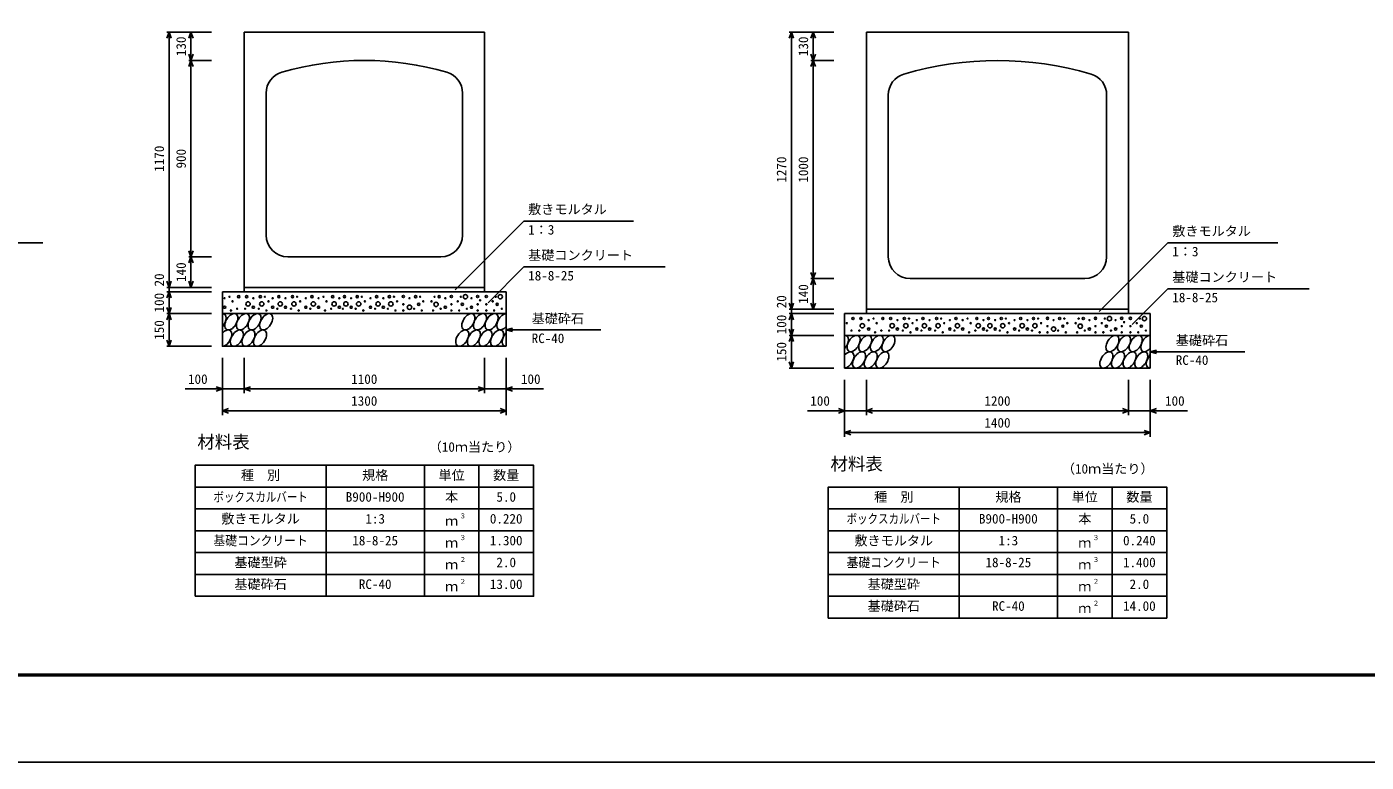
# Model space of a CAD drawing. Units: millimetres, scale not verified. Extents: x -16800 to 16800, y -5940 to 5940.
# Drawn here: x 3151 to 9286, y -5940 to -2569 of the extents above; entities that cross this region are included whole.
import ezdxf
from ezdxf.enums import TextEntityAlignment as Align

# ---------------------------------------------------------------- set-up
doc = ezdxf.new("R2010")
doc.units = ezdxf.units.MM
doc.header["$LTSCALE"] = 20
for name, color, linetype, lineweight in [('0-0_DIM', 7, 'Continuous', 25), ('0-1_Defpoints', 5, 'Continuous', 25), ('0-2_HATCH', 6, 'Continuous', 25), ('0-3_HYO', 3, 'Continuous', 25), ('0-4_HYO2', 4, 'Continuous', 25), ('0-5_OUTLINE', 3, 'Continuous', 25), ('0-7_TXT', 7, 'Continuous', 25), ('0-8_WAKU', 3, 'Continuous', 25)]:
    doc.layers.add(name, color=color, linetype=linetype, lineweight=lineweight)
doc.styles.add('ＭＳ ゴシック', font='')
doc.styles.get('ＭＳ ゴシック').set_extended_font_data('MS Gothic')

msp = doc.modelspace()

# ---------------------------------------------------------------- linework, layer by layer
at = {"layer": '0-0_DIM'}
for p, q in [((3793.11, -2593.69), (3997.31, -2593.69)), ((3803.11, -2593.69), (3803.11, -3763.69)), ((3903.11, -2593.69), (3903.11, -2723.69)), ((6643.11, -2593.69), (6847.31, -2593.69)), ((6653.11, -2593.69), (6653.11, -3863.69)), ((6753.11, -2593.69), (6753.11, -2723.69)), ((3893.11, -2723.69), (3997.31, -2723.69)), ((3903.11, -3623.69), (3903.11, -2723.69)), ((6743.11, -2723.69), (6847.31, -2723.69)), ((6753.11, -3723.69), (6753.11, -2723.69)), ((5427.88, -3459.45), (5113.01, -3774.32)), ((5427.88, -3459.45), (5930.54, -3459.45)), ((2577.88, -3560.03), (3224.76, -3560.03)), ((8377.88, -3559.45), (8063.01, -3874.32)), ((8377.88, -3559.45), (8880.54, -3559.45)), ((3893.11, -3623.69), (3997.31, -3623.69)), ((3903.11, -3623.69), (3903.11, -3763.69)), ((5427.88, -3670.03), (5264.23, -3833.69)), ((5427.88, -3670.03), (6074.76, -3670.03)), ((6743.11, -3723.69), (6847.31, -3723.69)), ((6753.11, -3723.69), (6753.11, -3863.69)), ((3793.11, -3763.69), (3997.31, -3763.69)), ((3793.11, -3783.69), (3997.31, -3783.69)), ((3803.11, -3783.69), (3803.11, -3763.69)), ((3803.11, -3883.69), (3803.11, -3783.69)), ((8377.88, -3770.03), (8214.23, -3933.69)), ((8377.88, -3770.03), (9024.76, -3770.03)), ((6643.11, -3863.69), (6847.31, -3863.69)), ((6653.11, -3883.69), (6653.11, -3863.69)), ((3793.11, -3883.69), (3997.31, -3883.69)), ((3803.11, -3883.69), (3803.11, -4033.69)), ((6643.11, -3883.69), (6847.31, -3883.69)), ((6653.11, -3983.69), (6653.11, -3883.69)), ((5347.31, -3958.69), (5376.29, -3950.92)), ((5347.31, -3958.69), (5780.63, -3958.69)), ((5347.31, -3958.69), (5376.29, -3966.45)), ((6643.11, -3983.69), (6847.31, -3983.69)), ((6653.11, -3983.69), (6653.11, -4133.69)), ((3793.11, -4033.69), (3997.31, -4033.69)), ((4047.31, -4349.2), (4047.31, -4086.86)), ((4147.31, -4249.2), (4147.31, -4086.86)), ((5247.31, -4249.2), (5247.31, -4086.86)), ((5347.31, -4349.2), (5347.31, -4086.86)), ((8297.31, -4058.69), (8326.29, -4050.92)), ((8297.31, -4058.69), (8730.63, -4058.69)), ((8297.31, -4058.69), (8326.29, -4066.45)), ((6643.11, -4133.69), (6847.31, -4133.69)), ((3877.31, -4229.2), (4047.31, -4229.2)), ((4047.31, -4229.2), (4147.31, -4229.2)), ((4147.31, -4229.2), (5247.31, -4229.2)), ((6897.31, -4449.2), (6897.31, -4186.86)), ((6997.31, -4349.2), (6997.31, -4186.86)), ((8197.31, -4349.2), (8197.31, -4186.86)), ((8297.31, -4449.2), (8297.31, -4186.86)), ((4047.31, -4329.2), (5347.31, -4329.2)), ((6727.31, -4329.2), (6897.31, -4329.2)), ((6897.31, -4329.2), (6997.31, -4329.2)), ((6997.31, -4329.2), (8197.31, -4329.2)), ((6897.31, -4429.2), (8297.31, -4429.2))]:
    msp.add_line(p, q, dxfattribs=at)
for points in [[(3813.37, -2621.88), (3803.11, -2593.69), (3792.85, -2621.88)], [(3913.37, -2621.88), (3903.11, -2593.69), (3892.85, -2621.88)], [(6663.37, -2621.88), (6653.11, -2593.69), (6642.85, -2621.88)], [(6763.37, -2621.88), (6753.11, -2593.69), (6742.85, -2621.88)], [(3913.37, -2695.49), (3903.11, -2723.69), (3892.85, -2695.49)], [(6763.37, -2695.49), (6753.11, -2723.69), (6742.85, -2695.49)], [(3913.37, -2751.88), (3903.11, -2723.69), (3892.85, -2751.88)], [(6763.37, -2751.88), (6753.11, -2723.69), (6742.85, -2751.88)], [(3913.37, -3595.49), (3903.11, -3623.69), (3892.85, -3595.49)], [(3913.37, -3651.88), (3903.11, -3623.69), (3892.85, -3651.88)], [(3813.37, -3735.49), (3803.11, -3763.69), (3792.85, -3735.49)], [(3913.37, -3735.49), (3903.11, -3763.69), (3892.85, -3735.49)], [(6763.37, -3695.49), (6753.11, -3723.69), (6742.85, -3695.49)], [(6763.37, -3751.88), (6753.11, -3723.69), (6742.85, -3751.88)], [(3813.37, -3811.88), (3803.11, -3783.69), (3792.85, -3811.88)], [(3813.37, -3855.49), (3803.11, -3883.69), (3792.85, -3855.49)], [(6663.37, -3835.49), (6653.11, -3863.69), (6642.85, -3835.49)], [(6763.37, -3835.49), (6753.11, -3863.69), (6742.85, -3835.49)], [(3813.37, -3911.88), (3803.11, -3883.69), (3792.85, -3911.88)], [(6663.37, -3911.88), (6653.11, -3883.69), (6642.85, -3911.88)], [(6663.37, -3955.49), (6653.11, -3983.69), (6642.85, -3955.49)], [(6663.37, -4011.88), (6653.11, -3983.69), (6642.85, -4011.88)], [(3813.37, -4005.49), (3803.11, -4033.69), (3792.85, -4005.49)], [(6663.37, -4105.49), (6653.11, -4133.69), (6642.85, -4105.49)], [(4019.12, -4218.94), (4047.31, -4229.2), (4019.12, -4239.46)], [(4175.51, -4239.46), (4147.31, -4229.2), (4175.51, -4218.94)], [(5219.12, -4218.94), (5247.31, -4229.2), (5219.12, -4239.46)], [(5517.32, -4229.2), (5347.31, -4229.2), (5247.31, -4229.2)], [(5375.51, -4218.94), (5347.31, -4229.2), (5375.51, -4239.46)], [(4075.51, -4339.46), (4047.31, -4329.2), (4075.51, -4318.94)], [(5319.12, -4318.94), (5347.31, -4329.2), (5319.12, -4339.46)], [(6869.12, -4318.94), (6897.31, -4329.2), (6869.12, -4339.46)], [(7025.51, -4339.46), (6997.31, -4329.2), (7025.51, -4318.94)], [(8169.12, -4318.94), (8197.31, -4329.2), (8169.12, -4339.46)], [(8467.32, -4329.2), (8297.31, -4329.2), (8197.31, -4329.2)], [(8325.51, -4318.94), (8297.31, -4329.2), (8325.51, -4339.46)], [(6925.51, -4439.46), (6897.31, -4429.2), (6925.51, -4418.94)], [(8269.12, -4418.94), (8297.31, -4429.2), (8269.12, -4439.46)]]:
    msp.add_lwpolyline(points, dxfattribs=at)
at = {"layer": '0-1_Defpoints'}
msp.add_lwpolyline([(0, -5940), (16800, -5940), (16800, 5940), (0, 5940)], close=True, dxfattribs=at)
at = {"layer": '0-2_HATCH'}
for centre, radius in [((4122.16, -3806.51), 5), ((4158.31, -3806.51), 5), ((4220.91, -3806.51), 5), ((4305.82, -3806.51), 5), ((4368.43, -3806.51), 5), ((4457.31, -3806.51), 5), ((4552.61, -3806.51), 5), ((4606.31, -3806.51), 5), ((4664.86, -3806.51), 5), ((4753.74, -3806.51), 5), ((4812.28, -3806.51), 5), ((4876.21, -3805.63), 5), ((4932.28, -3806.51), 5), ((5040.2, -3806.51), 5), ((5096.28, -3805.63), 5), ((5160.2, -3806.51), 10), ((5216.28, -3805.63), 5), ((5256.12, -3805.63), 5), ((5320.05, -3806.51), 10), ((4057.37, -3854.66), 5), ((4057.37, -3813.51), 2.5), ((4079.79, -3806.51), 2.5), ((4093.81, -3827.52), 2.5), ((4115.15, -3861.66), 2.5), ((4151.3, -3861.66), 2.5), ((4164.85, -3839.52), 10), ((4188.82, -3854.66), 5), ((4188.82, -3813.51), 2.5), ((4213.91, -3861.66), 2.5), ((4227.45, -3839.52), 10), ((4241.94, -3806.51), 2.5), ((4258.46, -3827.52), 2.5), ((4277.79, -3854.66), 5), ((4277.79, -3813.51), 2.5), ((4298.81, -3861.66), 2.5), ((4312.36, -3839.52), 10), ((4336.34, -3854.66), 5), ((4336.34, -3813.51), 2.5), ((4361.42, -3861.66), 2.5), ((4374.97, -3839.52), 10), ((4389.46, -3806.51), 2.5), ((4403.48, -3827.52), 2.5), ((4429.27, -3854.66), 5), ((4429.27, -3813.51), 2.5), ((4450.3, -3861.66), 2.5), ((4463.84, -3839.52), 10), ((4487.82, -3854.66), 5), ((4487.82, -3813.51), 2.5), ((4510.24, -3806.51), 2.5), ((4524.26, -3827.52), 2.5), ((4545.6, -3861.66), 2.5), ((4559.15, -3839.52), 10), ((4583.12, -3854.66), 5), ((4583.12, -3813.51), 2.5), ((4599.3, -3861.66), 2.5), ((4612.85, -3839.52), 10), ((4636.82, -3854.66), 5), ((4636.82, -3813.51), 2.5), ((4657.85, -3861.66), 2.5), ((4671.4, -3839.52), 10), ((4685.89, -3806.51), 2.5), ((4699.91, -3827.52), 2.5), ((4725.7, -3854.66), 5), ((4725.7, -3813.51), 2.5), ((4746.73, -3861.66), 2.5), ((4760.27, -3839.52), 10), ((4784.25, -3854.66), 5), ((4784.25, -3813.51), 2.5), ((4805.28, -3861.66), 2.5), ((4818.82, -3839.52), 10), ((4833.32, -3806.51), 2.5), ((4847.33, -3827.52), 2.5), ((4876.21, -3841.53), 2.5), ((4904.25, -3854.66), 10), ((4904.25, -3813.51), 2.5), ((4925.28, -3861.66), 2.5), ((4946.3, -3841.53), 5), ((4953.32, -3806.51), 2.5), ((4967.33, -3827.52), 2.5), ((5005.15, -3827.52), 2.5), ((5026.18, -3841.53), 10), ((5019.17, -3806.51), 2.5), ((5047.21, -3861.66), 2.5), ((5068.24, -3854.66), 5), ((5068.24, -3813.51), 2.5), ((5096.28, -3841.53), 2.5), ((5125.15, -3827.52), 2.5), ((5139.17, -3806.51), 2.5), ((5146.18, -3841.53), 5), ((5167.21, -3861.66), 2.5), ((5188.24, -3854.66), 5), ((5188.24, -3813.51), 2.5), ((5216.28, -3841.53), 2.5), ((5227.62, -3823.2), 2.5), ((5256.12, -3841.53), 2.5), ((5285, -3827.52), 2.5), ((5299.02, -3806.51), 2.5), ((5306.03, -3841.53), 5), ((5327.06, -3861.66), 2.5), ((4086.8, -3869.54), 2.5), ((4248.95, -3869.54), 2.5), ((4396.47, -3869.54), 2.5), ((4517.25, -3869.54), 2.5), ((4692.9, -3869.54), 2.5), ((4840.32, -3869.54), 2.5), ((4876.21, -3869.54), 2.5), ((4960.32, -3869.54), 2.5), ((5012.16, -3869.54), 2.5), ((5096.28, -3869.54), 2.5), ((5132.16, -3869.54), 2.5), ((5216.28, -3869.54), 2.5), ((5256.12, -3869.54), 2.5), ((5292.01, -3869.54), 2.5), ((6907.22, -3927.52), 2.5), ((6935.57, -3906.51), 5), ((6971.72, -3906.51), 5), ((7007.37, -3913.51), 2.5), ((7029.79, -3906.51), 2.5), ((7043.81, -3927.52), 2.5), ((7072.16, -3906.51), 5), ((7108.31, -3906.51), 5), ((7138.82, -3913.51), 2.5), ((7170.91, -3906.51), 5), ((7191.94, -3906.51), 2.5), ((7208.46, -3927.52), 2.5), ((7227.79, -3913.51), 2.5), ((7255.82, -3906.51), 5), ((7286.34, -3913.51), 2.5), ((7318.43, -3906.51), 5), ((7339.46, -3906.51), 2.5), ((7353.48, -3927.52), 2.5), ((7379.27, -3913.51), 2.5), ((7407.31, -3906.51), 5), ((7437.82, -3913.51), 2.5), ((7460.24, -3906.51), 2.5), ((7474.26, -3927.52), 2.5), ((7502.61, -3906.51), 5), ((7533.12, -3913.51), 2.5), ((7556.31, -3906.51), 5), ((7586.82, -3913.51), 2.5), ((7614.86, -3906.51), 5), ((7635.89, -3906.51), 2.5), ((7649.91, -3927.52), 2.5), ((7675.7, -3913.51), 2.5), ((7703.74, -3906.51), 5), ((7734.25, -3913.51), 2.5), ((7762.28, -3906.51), 5), ((7783.32, -3906.51), 2.5), ((7797.33, -3927.52), 2.5), ((7826.21, -3905.63), 5), ((7854.25, -3913.51), 2.5), ((7882.28, -3906.51), 5), ((7903.32, -3906.51), 2.5), ((7917.33, -3927.52), 2.5), ((7955.15, -3927.52), 2.5), ((7969.17, -3906.51), 2.5), ((7990.2, -3906.51), 5), ((8018.24, -3913.51), 2.5), ((8046.28, -3905.63), 5), ((8075.15, -3927.52), 2.5), ((8089.17, -3906.51), 2.5), ((8110.2, -3906.51), 10), ((8138.24, -3913.51), 2.5), ((8166.28, -3905.63), 5), ((8177.62, -3923.2), 2.5), ((8206.12, -3905.63), 5), ((8235, -3927.52), 2.5), ((8249.02, -3906.51), 2.5), ((8270.05, -3906.51), 10), ((6928.56, -3961.66), 2.5), ((6964.71, -3961.66), 2.5), ((6978.25, -3939.52), 10), ((7007.37, -3954.66), 5), ((7036.8, -3969.54), 2.5), ((7065.15, -3961.66), 2.5), ((7101.3, -3961.66), 2.5), ((7114.85, -3939.52), 10), ((7138.82, -3954.66), 5), ((7163.91, -3961.66), 2.5), ((7177.45, -3939.52), 10), ((7198.95, -3969.54), 2.5), ((7227.79, -3954.66), 5), ((7248.81, -3961.66), 2.5), ((7262.36, -3939.52), 10), ((7286.34, -3954.66), 5), ((7311.42, -3961.66), 2.5), ((7324.97, -3939.52), 10), ((7346.47, -3969.54), 2.5), ((7379.27, -3954.66), 5), ((7400.3, -3961.66), 2.5), ((7413.84, -3939.52), 10), ((7437.82, -3954.66), 5), ((7467.25, -3969.54), 2.5), ((7495.6, -3961.66), 2.5), ((7509.15, -3939.52), 10), ((7533.12, -3954.66), 5), ((7549.3, -3961.66), 2.5), ((7562.85, -3939.52), 10), ((7586.82, -3954.66), 5), ((7607.85, -3961.66), 2.5), ((7621.4, -3939.52), 10), ((7642.9, -3969.54), 2.5), ((7675.7, -3954.66), 5), ((7696.73, -3961.66), 2.5), ((7710.27, -3939.52), 10), ((7734.25, -3954.66), 5), ((7755.28, -3961.66), 2.5), ((7768.82, -3939.52), 10), ((7790.32, -3969.54), 2.5), ((7826.21, -3941.53), 2.5), ((7826.21, -3969.54), 2.5), ((7854.25, -3954.66), 10), ((7875.28, -3961.66), 2.5), ((7896.3, -3941.53), 5), ((7910.32, -3969.54), 2.5), ((7962.16, -3969.54), 2.5), ((7976.18, -3941.53), 10), ((7997.21, -3961.66), 2.5), ((8018.24, -3954.66), 5), ((8046.28, -3941.53), 2.5), ((8046.28, -3969.54), 2.5), ((8082.16, -3969.54), 2.5), ((8096.18, -3941.53), 5), ((8117.21, -3961.66), 2.5), ((8138.24, -3954.66), 5), ((8166.28, -3941.53), 2.5), ((8166.28, -3969.54), 2.5), ((8206.12, -3941.53), 2.5), ((8206.12, -3969.54), 2.5), ((8242.01, -3969.54), 2.5), ((8256.03, -3941.53), 5), ((8277.06, -3961.66), 2.5)]:
    msp.add_circle(centre, radius, dxfattribs=at)
for centre, start_param, end_param in [((4034.95, -3921.21), 4.385593, 6.6745444), ((5333.46, -3921.21), 0.3357715, 4.4411806), ((4060.27, -3996.2), 3.5111464, 7.548991), ((5358.78, -3996.2), 1.2110787, 3.5658734), ((6884.95, -4021.21), 4.385593, 6.6745444), ((8283.46, -4021.21), 0.3357715, 4.4411806), ((6910.27, -4096.2), 3.5111464, 7.548991), ((8308.78, -4096.2), 1.2110787, 3.5658734)]:
    msp.add_ellipse(centre, major_axis=(21.81, 35.31), ratio=0.5792, start_param=start_param, end_param=end_param, dxfattribs=at)
for centre in [(4088.16, -3921.21), (4141.37, -3921.21), (4194.58, -3921.21), (4247.79, -3921.21), (5173.83, -3921.21), (5227.04, -3921.21), (5280.25, -3921.21), (4113.48, -3996.2), (4166.69, -3996.2), (4219.9, -3996.2), (5145.94, -3996.2), (5199.15, -3996.2), (5252.36, -3996.2), (5305.57, -3996.2), (6938.16, -4021.21), (6991.37, -4021.21), (7044.58, -4021.21), (7097.79, -4021.21), (8123.83, -4021.21), (8177.04, -4021.21), (8230.25, -4021.21), (6963.48, -4096.2), (7016.69, -4096.2), (7069.9, -4096.2), (8095.94, -4096.2), (8149.15, -4096.2), (8202.36, -4096.2), (8255.57, -4096.2)]:
    msp.add_ellipse(centre, major_axis=(21.81, 35.31), ratio=0.5792, dxfattribs=at)
at = {"layer": '0-3_HYO'}
for p, q in [((4522.31, -4579.2), (4522.31, -5179.2)), ((4972.31, -4579.2), (4972.31, -5179.2)), ((5222.31, -4579.2), (5222.31, -5179.2)), ((3922.31, -4679.2), (5472.31, -4679.2)), ((7422.31, -4679.2), (7422.31, -5279.2)), ((7872.31, -4679.2), (7872.31, -5279.2)), ((8122.31, -4679.2), (8122.31, -5279.2)), ((6822.31, -4779.2), (8372.31, -4779.2))]:
    msp.add_line(p, q, dxfattribs=at)
for points in [[(3922.31, -5179.2), (5472.31, -5179.2), (5472.31, -4579.2), (3922.31, -4579.2)], [(6822.31, -5279.2), (8372.31, -5279.2), (8372.31, -4679.2), (6822.31, -4679.2)]]:
    msp.add_lwpolyline(points, close=True, dxfattribs=at)
at = {"layer": '0-4_HYO2'}
for p, q in [((3922.31, -4779.2), (5472.31, -4779.2)), ((3922.31, -4879.2), (5472.31, -4879.2)), ((6822.31, -4879.2), (8372.31, -4879.2)), ((3922.31, -4979.2), (5472.31, -4979.2)), ((6822.31, -4979.2), (8372.31, -4979.2)), ((3922.31, -5079.2), (5472.31, -5079.2)), ((6822.31, -5079.2), (8372.31, -5079.2)), ((6822.31, -5179.2), (8372.31, -5179.2))]:
    msp.add_line(p, q, dxfattribs=at)
at = {"layer": '0-5_OUTLINE'}
for p, q in [((4147.31, -3783.69), (4147.31, -2593.69)), ((5247.31, -2593.69), (4147.31, -2593.69)), ((5247.31, -3783.69), (5247.31, -2593.69)), ((6997.31, -2593.69), (6997.31, -3883.69)), ((8197.31, -2593.69), (6997.31, -2593.69)), ((8197.31, -3883.69), (8197.31, -2593.69)), ((4247.31, -2873.69), (4247.31, -3523.69)), ((5147.31, -2873.69), (5147.31, -3523.69)), ((7097.31, -2882.04), (7097.31, -3623.69)), ((8097.31, -2882.04), (8097.31, -3623.69)), ((4347.31, -3623.69), (5047.31, -3623.69)), ((7197.31, -3723.69), (7997.31, -3723.69)), ((4047.31, -3783.69), (5347.31, -3783.69)), ((5247.31, -3763.69), (4147.31, -3763.69)), ((5347.31, -3783.69), (5347.31, -4033.69)), ((8197.31, -3863.69), (6997.31, -3863.69)), ((4047.31, -3883.69), (5347.31, -3883.69)), ((6897.31, -3883.69), (8297.31, -3883.69)), ((8297.31, -3883.69), (8297.31, -4133.69)), ((6897.31, -3983.69), (8297.31, -3983.69))]:
    msp.add_line(p, q, dxfattribs=at)
for points in [[(4047.31, -3783.69), (4047.31, -4033.69), (5347.31, -4033.69)], [(6897.31, -3883.69), (6897.31, -4133.69), (8297.31, -4133.69)]]:
    msp.add_lwpolyline(points, dxfattribs=at)
for centre, radius, start, end in [((4697.31, -4073.69), 1350, 73.7398, 106.2602), ((7597.31, -4223.69), 1500, 73.39845, 106.60155), ((4347.31, -2873.69), 100, 106.2602, 180), ((5047.31, -2873.69), 100, 0, 73.7398), ((7197.31, -2882.04), 100, 106.60155, 180), ((7997.31, -2882.04), 100, 0, 73.39845), ((4347.31, -3523.69), 100, 180, 270), ((5047.31, -3523.69), 100, 270, 0), ((7197.31, -3623.69), 100, 180, 270), ((7997.31, -3623.69), 100, 270, 0)]:
    msp.add_arc(centre, radius, start, end, dxfattribs=at)
at = {"layer": '0-8_WAKU', "lineweight": 50}
msp.add_lwpolyline([(400, -5540), (16400, -5540), (16400, 5540), (400, 5540)], close=True, dxfattribs=at)

# ---------------------------------------------------------------- texts
at = {"layer": '0-0_DIM', "style": 'ＭＳ ゴシック'}
for s, p in [('130', (3893.11, -2703.69)), ('130', (6743.11, -2703.69)), ('1170', (3793.11, -3233.69)), ('900', (3893.11, -3218.69)), ('1270', (6643.11, -3283.69)), ('1000', (6743.11, -3283.69)), ('140', (3893.11, -3738.69)), ('20', (3793.11, -3759.47)), ('100', (3793.11, -3878.69)), ('20', (6643.11, -3859.47)), ('140', (6743.11, -3838.69)), ('150', (3793.11, -4003.69)), ('100', (6643.11, -3978.69)), ('150', (6643.11, -4103.69))]:
    msp.add_text(s, height=43.99, rotation=90, dxfattribs=at).set_placement(p, align=Align.BOTTOM_LEFT)
for s, p in [('敷きモルタル', (5447.88, -3440.71)), ('1：3', (5447.88, -3534.53)), ('敷きモルタル', (8397.88, -3540.71)), ('基礎コンクリート', (5447.88, -3651.3)), ('1：3', (8397.88, -3634.53)), ('18-8-25', (5447.88, -3745.11)), ('基礎コンクリート', (8397.88, -3751.3)), ('18-8-25', (8397.88, -3845.11)), ('基礎砕石', (5463.64, -3941.51)), ('RC-40', (5463.64, -4032.2)), ('基礎砕石', (8413.64, -4041.51)), ('RC-40', (8413.64, -4132.2)), ('100', (3889.87, -4219.2)), ('1100', (4637.31, -4219.2)), ('100', (5414.76, -4219.2)), ('1300', (4637.31, -4319.2)), ('100', (6739.87, -4319.2)), ('1200', (7537.31, -4319.2)), ('100', (8364.76, -4319.2)), ('1400', (7537.31, -4419.2))]:
    msp.add_text(s, height=43.99, dxfattribs=at).set_placement(p, align=Align.BOTTOM_LEFT)
at = {"layer": '0-7_TXT', "style": 'ＭＳ ゴシック'}
for s, height, p in [('材料表', 58.65, (3932.31, -4519.2)), ('（10ｍ当たり）', 43.99, (4992.31, -4530.2)), ('材料表', 58.65, (6832.31, -4619.2)), ('種\u3000別', 43.99, (4132.31, -4659.2)), ('規格', 43.99, (4687.31, -4659.2)), ('単位', 43.99, (5037.31, -4659.2)), ('数量', 43.99, (5287.31, -4659.2)), ('（10ｍ当たり）', 43.99, (7892.31, -4630.2)), ('B900-H900', 43.99, (4612.31, -4759.2)), ('本', 43.99, (5067.31, -4759.2)), ('5.0', 43.99, (5302.31, -4759.2)), ('種\u3000別', 43.99, (7032.31, -4759.2)), ('規格', 43.99, (7587.31, -4759.2)), ('単位', 43.99, (7937.31, -4759.2)), ('数量', 43.99, (8187.31, -4759.2)), ('敷きモルタル', 43.99, (4042.31, -4859.2)), ('1:3', 43.99, (4702.31, -4859.2)), ('ｍ', 43.99, (5067.31, -4869.2)), ('３', 21.99, (5132.86, -4828.83)), ('0.220', 43.99, (5272.31, -4859.2)), ('B900-H900', 43.99, (7512.31, -4859.2)), ('本', 43.99, (7967.31, -4859.2)), ('5.0', 43.99, (8202.31, -4859.2)), ('18-8-25', 43.99, (4642.31, -4959.2)), ('３', 21.99, (5132.86, -4928.83)), ('1.300', 43.99, (5272.31, -4959.2)), ('敷きモルタル', 43.99, (6942.31, -4959.2)), ('1:3', 43.99, (7602.31, -4959.2)), ('３', 21.99, (8032.86, -4928.83)), ('0.240', 43.99, (8172.31, -4959.2)), ('ｍ', 43.99, (5067.31, -4969.2)), ('ｍ', 43.99, (7967.31, -4969.2)), ('基礎型砕', 43.99, (4102.31, -5059.2)), ('ｍ', 43.99, (5067.31, -5069.2)), ('２', 21.99, (5132.86, -5028.83)), ('2.0', 43.99, (5302.31, -5059.2)), ('18-8-25', 43.99, (7542.31, -5059.2)), ('ｍ', 43.99, (7967.31, -5069.2)), ('３', 21.99, (8032.86, -5028.83)), ('1.400', 43.99, (8172.31, -5059.2)), ('基礎砕石', 43.99, (4102.31, -5159.2)), ('RC-40', 43.99, (4672.31, -5159.2)), ('ｍ', 43.99, (5067.31, -5169.2)), ('２', 21.99, (5132.86, -5128.83)), ('13.00', 43.99, (5272.31, -5159.2)), ('基礎型砕', 43.99, (7002.31, -5159.2)), ('ｍ', 43.99, (7967.31, -5169.2)), ('２', 21.99, (8032.86, -5128.83)), ('2.0', 43.99, (8202.31, -5159.2)), ('基礎砕石', 43.99, (7002.31, -5259.2)), ('RC-40', 43.99, (7572.31, -5259.2)), ('２', 21.99, (8032.86, -5228.83)), ('14.00', 43.99, (8172.31, -5259.2)), ('ｍ', 43.99, (7967.31, -5269.2))]:
    msp.add_text(s, height=height, dxfattribs=at).set_placement(p, align=Align.BOTTOM_LEFT)
for s, width, p in [('ボックスカルバート', 0.8, (4006.31, -4759.2)), ('ボックスカルバート', 0.8, (6906.31, -4859.2)), ('基礎コンクリート', 0.9, (4006.31, -4959.2)), ('基礎コンクリート', 0.9, (6906.31, -5059.2))]:
    msp.add_text(s, height=43.99, dxfattribs=dict(at, width=width)).set_placement(p, align=Align.BOTTOM_LEFT)

doc.saveas('drawing.dxf')
